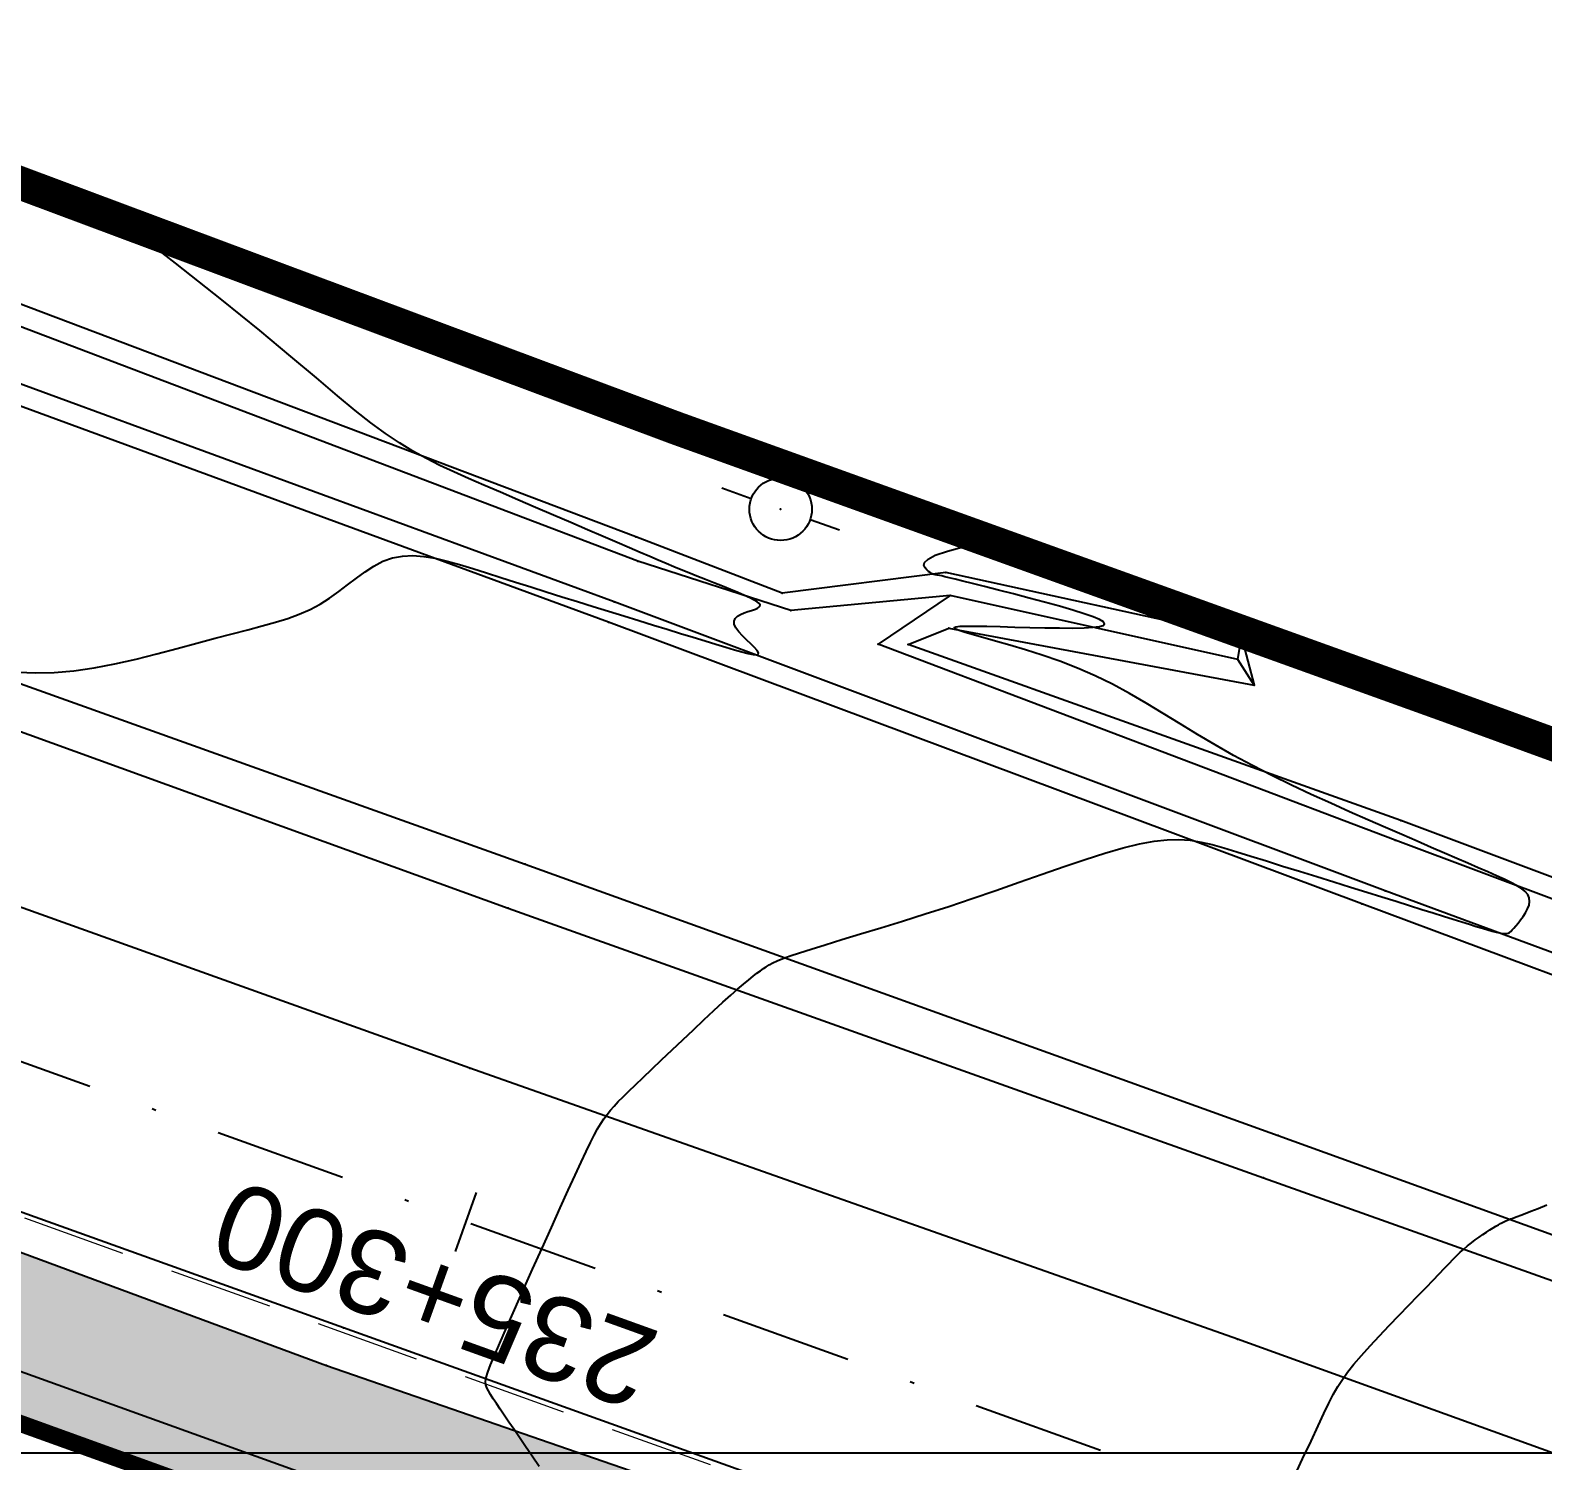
# Model space of a CAD drawing. Header units: metres. Extents: x 820373 to 834957, y 7564678 to 7566875.
# Drawn here: x 821562.45 to 821598.77, y 7564899.81 to 7564934.15 of the extents above; entities that cross this region are included whole.
import ezdxf
from ezdxf.enums import TextEntityAlignment as Align

# ---------------------------------------------------------------- set-up
doc = ezdxf.new("R2010")
doc.units = ezdxf.units.M
for name, pattern in [('XREF_GEO$0$DASHDOT', [25.4, 12.7, -6.35, 0, -6.35]), ('XREF_GEO$0$DASHED2', [0.375, 0.25, -0.125]), ('XREF_GEO$0$DGNStyle3', [83.551646, 59.679747, -23.871899]), ('XREF_GEO$0$DIVIDE', [1.25, 0.5, -0.25, 0, -0.25, 0, -0.25])]:
    doc.linetypes.add(name, pattern=pattern)
for name, color, linetype in [('P-MALHA-IMPAR', 1, 'Continuous'), ('XREF_GEO$0$F-HZ-ACOSTAMENTO', 73, 'Continuous'), ('XREF_GEO$0$F-HZ-BARREIRA', 107, 'Continuous'), ('XREF_GEO$0$F-HZ-BORDO', 165, 'Continuous'), ('XREF_GEO$0$F-HZ-EIXO', 42, 'XREF_GEO$0$DASHDOT'), ('XREF_GEO$0$F-HZ-ESTACA', 73, 'Continuous'), ('XREF_GEO$0$F-HZ-FAIXA-DOMINIO-EXIST', 252, 'XREF_GEO$0$DIVIDE'), ('XREF_PAV$0$P-TH01_FXAD_227.95_237.15_C_PAV.TIPO-V', 214, 'Continuous'), ('XREF_TOP$0$T-DI-CERCA_DE_ARAME', 23, 'XREF_TOP$0$CERCA_DE_ARAME'), ('XREF_TOP$0$T-EU-POSTE', 23, 'Continuous'), ('XREF_TOP$0$T-HD-VALETA_SARJETA', 132, 'Continuous'), ('XREF_TOP$0$T-HM-COTA', 252, 'Continuous'), ('XREF_TOP$0$T-HM-CURVA_INTERMEDIÁRIA', 252, 'Continuous'), ('XREF_TOP$0$T-SI-FAIXA', 23, 'Continuous'), ('XREF_TOP$0$T-SV-RUA_PAVIMENTADA', 23, 'Continuous')]:
    doc.layers.add(name, color=color, linetype=linetype)
doc.layers.add('XREF_GEO$0$F-HZ-FAIXA', color=11, linetype='XREF_GEO$0$DGNStyle3', lineweight=0)
doc.styles.add('XREF_GEO$0$ARIAL', font='arial.ttf')
doc.styles.add('XREF_TOP$0$ROMANS', font='arial.ttf', dxfattribs={"height": 1.5})
doc.styles.add('XREF_TOP$0$Standard', font='arial.ttf')
doc.linetypes.add('XREF_TOP$0$CERCA_DE_ARAME', pattern='A,0.15,-0.05,["X",XREF_TOP$0$Standard,S=0.05,R=0,X=-0.0175,Y=-0.025],-0.05', length=0.25)

# ---------------------------------------------------------------- blocks, each defined once
blk = doc.blocks.new('MALHA-IMPAR')
at = {"layer": 'P-MALHA-IMPAR'}
blk.add_line((821240.21, 7564900), (821935.457, 7564900), dxfattribs=at)
blk = doc.blocks.new('XREF_TOP$0$PONTO')
at = {"layer": 'XREF_TOP$0$T-HM-COTA'}
blk.add_point((0, 0), dxfattribs=at)
blk = doc.blocks.new('XREF_TOP$0$POSTE 01')
for points in [[(-1.5, 0), (-0.75, 0)], [(0.75, 0), (1.5, 0)]]:
    blk.add_lwpolyline(points)
blk.add_circle((0, 0), 0.75)
at = {"style": 'XREF_TOP$0$ROMANS'}
blk.add_attdef('PST', text='', height=1.5, dxfattribs=at).set_placement((2.25, 0), align=Align.MIDDLE_LEFT)
blk = doc.blocks.new('XREF_TOP')
at = {"layer": 'XREF_TOP$0$T-DI-CERCA_DE_ARAME', "ltscale": 20}
for p, q in [((821577.964, 7564924.595, 837.558), (821560.812, 7564931.002, 836.841)), ((821596.505, 7564917.923, 838.645), (821577.964, 7564924.595, 837.558)), ((821619.048, 7564909.703, 840.047), (821596.505, 7564917.923, 838.645))]:
    blk.add_line(p, q, dxfattribs=at)
at = {"layer": 'XREF_TOP$0$T-HD-VALETA_SARJETA'}
for points in [[(821580.506, 7564920.633, 837.457), (821576.994, 7564921.983, 837.282), (821559.901, 7564928.444, 836.496), (821540.817, 7564935.369, 835.441)], [(821580.717, 7564920.217, 837.045), (821577.045, 7564921.401, 836.792), (821559.71, 7564927.977, 836.047), (821540.891, 7564934.795, 834.997)], [(821617.681, 7564905.104, 838.993), (821594.991, 7564913.488, 837.852), (821576.474, 7564920.425, 836.772), (821559.011, 7564926.828, 836.02), (821542.58, 7564932.549, 835.658), (821541.154, 7564933.323, 835.132), (821540.627, 7564933.952, 835.003)], [(821617.421, 7564904.599, 839.458), (821594.425, 7564913.178, 838.286), (821576.335, 7564919.94, 837.212), (821558.744, 7564926.398, 836.51), (821542.58, 7564932.549, 835.658)], [(821591.54, 7564919.58, 838.184), (821584.434, 7564921.131, 838.059), (821580.506, 7564920.633, 837.457)], [(821591.449, 7564919.045, 838.182), (821584.546, 7564920.58, 837.77), (821580.717, 7564920.217, 837.045)], [(821584.546, 7564920.58, 837.77), (821582.813, 7564919.412, 837.36)], [(821617.955, 7564906.713, 839.488), (821595.363, 7564915.174, 838.277), (821583.534, 7564919.401, 837.495), (821584.509, 7564919.794, 838.033), (821591.845, 7564918.429, 838.409)], [(821617.911, 7564906.215, 838.973), (821595.229, 7564914.703, 837.821), (821582.813, 7564919.412, 837.36)]]:
    blk.add_polyline3d(points, dxfattribs=at)
blk.add_polyline3d([(821591.845, 7564918.429, 838.409), (821591.449, 7564919.045, 838.182), (821591.54, 7564919.58, 838.184)], close=True, dxfattribs=at)
at = {"layer": 'XREF_TOP$0$T-HM-CURVA_INTERMEDIÁRIA', "flags": 128}
for points in [[(821562.163, 7564918.737), (821562.579, 7564918.718), (821563.023, 7564918.728), (821563.494, 7564918.771), (821563.984, 7564918.844), (821564.485, 7564918.94), (821564.99, 7564919.053), (821565.49, 7564919.177), (821565.979, 7564919.306), (821566.448, 7564919.433), (821566.89, 7564919.552), (821567.298, 7564919.658), (821567.674, 7564919.755), (821568.021, 7564919.846), (821568.341, 7564919.936), (821568.637, 7564920.029), (821568.912, 7564920.129), (821569.169, 7564920.24), (821569.41, 7564920.368), (821569.639, 7564920.513), (821569.859, 7564920.672), (821570.072, 7564920.835), (821570.282, 7564920.997), (821570.491, 7564921.15), (821570.704, 7564921.286), (821570.921, 7564921.399), (821571.148, 7564921.48), (821571.386, 7564921.525), (821571.636, 7564921.535), (821571.898, 7564921.516), (821572.173, 7564921.471), (821572.461, 7564921.405), (821572.762, 7564921.321), (821573.078, 7564921.225), (821573.407, 7564921.121), (821573.75, 7564921.011), (821574.104, 7564920.899), (821574.468, 7564920.784), (821574.839, 7564920.667), (821575.214, 7564920.549), (821575.591, 7564920.431), (821575.967, 7564920.314), (821576.34, 7564920.199), (821576.707, 7564920.086), (821577.066, 7564919.976), (821577.414, 7564919.869), (821577.749, 7564919.767), (821578.069, 7564919.669), (821578.372, 7564919.577), (821578.655, 7564919.491), (821578.916, 7564919.411), (821579.152, 7564919.34), (821579.362, 7564919.277), (821579.542, 7564919.225), (821579.692, 7564919.187), (821579.809, 7564919.163), (821579.891, 7564919.157), (821579.935, 7564919.169), (821579.94, 7564919.201), (821579.906, 7564919.256), (821579.84, 7564919.328), (821579.753, 7564919.414), (821579.655, 7564919.509), (821579.556, 7564919.608), (821579.466, 7564919.708), (821579.396, 7564919.804), (821579.355, 7564919.89), (821579.351, 7564919.965), (821579.379, 7564920.027), (821579.433, 7564920.079), (821579.506, 7564920.123), (821579.591, 7564920.16), (821579.68, 7564920.191), (821579.767, 7564920.219), (821579.844, 7564920.244), (821579.907, 7564920.269), (821579.951, 7564920.294), (821579.975, 7564920.321), (821579.978, 7564920.35), (821579.957, 7564920.384), (821579.91, 7564920.423), (821579.836, 7564920.468), (821579.733, 7564920.52), (821579.601, 7564920.581), (821579.443, 7564920.649), (821579.264, 7564920.723), (821579.072, 7564920.801), (821578.87, 7564920.881), (821578.665, 7564920.962), (821578.462, 7564921.042), (821578.266, 7564921.12), (821578.081, 7564921.195), (821577.903, 7564921.268), (821577.722, 7564921.344), (821577.533, 7564921.425), (821577.328, 7564921.513), (821577.1, 7564921.611), (821576.841, 7564921.723), (821576.545, 7564921.851), (821576.206, 7564921.997), (821575.832, 7564922.158), (821575.431, 7564922.33), (821575.013, 7564922.509), (821574.586, 7564922.693), (821574.16, 7564922.876), (821573.743, 7564923.055), (821573.346, 7564923.226), (821572.974, 7564923.387), (821572.623, 7564923.543), (821572.288, 7564923.699), (821571.963, 7564923.863), (821571.64, 7564924.041), (821571.314, 7564924.239), (821570.979, 7564924.464), (821570.629, 7564924.722), (821570.253, 7564925.021), (821569.826, 7564925.375), (821569.321, 7564925.802), (821568.708, 7564926.317), (821567.96, 7564926.936), (821567.047, 7564927.675), (821565.942, 7564928.552), (821564.616, 7564929.581)], [(821574.673, 7564899.67), (821574.504, 7564899.92), (821574.347, 7564900.151), (821574.202, 7564900.363), (821574.068, 7564900.558), (821573.945, 7564900.737), (821573.834, 7564900.9), (821573.735, 7564901.048), (821573.647, 7564901.18), (821573.571, 7564901.296), (821573.507, 7564901.397), (821573.454, 7564901.483), (821573.414, 7564901.556), (821573.389, 7564901.626), (821573.382, 7564901.704), (821573.396, 7564901.802), (821573.435, 7564901.932), (821573.5, 7564902.106), (821573.596, 7564902.335), (821573.725, 7564902.631), (821573.888, 7564903.001), (821574.079, 7564903.431), (821574.291, 7564903.905), (821574.515, 7564904.405), (821574.743, 7564904.912), (821574.966, 7564905.408), (821575.178, 7564905.877), (821575.37, 7564906.301), (821575.536, 7564906.665), (821575.678, 7564906.972), (821575.799, 7564907.23), (821575.903, 7564907.445), (821575.994, 7564907.624), (821576.076, 7564907.774), (821576.151, 7564907.902), (821576.225, 7564908.016), (821576.301, 7564908.12), (821576.381, 7564908.221), (821576.471, 7564908.322), (821576.572, 7564908.43), (821576.689, 7564908.547), (821576.825, 7564908.679), (821576.983, 7564908.831), (821577.167, 7564909.006), (821577.379, 7564909.208), (821577.613, 7564909.431), (821577.862, 7564909.668), (821578.119, 7564909.912), (821578.377, 7564910.155), (821578.628, 7564910.391), (821578.866, 7564910.613), (821579.082, 7564910.812), (821579.273, 7564910.983), (821579.438, 7564911.129), (821579.58, 7564911.251), (821579.703, 7564911.353), (821579.81, 7564911.438), (821579.902, 7564911.509), (821579.984, 7564911.568), (821580.057, 7564911.62), (821580.126, 7564911.667), (821580.198, 7564911.712), (821580.283, 7564911.757), (821580.388, 7564911.805), (821580.524, 7564911.86), (821580.699, 7564911.924), (821580.922, 7564911.999), (821581.201, 7564912.088), (821581.543, 7564912.194), (821581.942, 7564912.316), (821582.39, 7564912.452), (821582.879, 7564912.602), (821583.4, 7564912.763), (821583.945, 7564912.935), (821584.506, 7564913.115), (821585.074, 7564913.304), (821585.642, 7564913.499), (821586.203, 7564913.694), (821586.751, 7564913.887), (821587.28, 7564914.07), (821587.785, 7564914.24), (821588.259, 7564914.391), (821588.696, 7564914.518), (821589.091, 7564914.616), (821589.441, 7564914.682), (821589.753, 7564914.716), (821590.037, 7564914.722), (821590.305, 7564914.702), (821590.567, 7564914.66), (821590.834, 7564914.598), (821591.116, 7564914.518), (821591.424, 7564914.425), (821591.765, 7564914.32), (821592.135, 7564914.205), (821592.527, 7564914.084), (821592.933, 7564913.959), (821593.346, 7564913.831), (821593.757, 7564913.703), (821594.16, 7564913.578), (821594.547, 7564913.457), (821594.912, 7564913.344), (821595.254, 7564913.237), (821595.572, 7564913.137), (821595.868, 7564913.044), (821596.141, 7564912.958), (821596.392, 7564912.88), (821596.621, 7564912.808), (821596.827, 7564912.743), (821597.013, 7564912.685), (821597.178, 7564912.634), (821597.323, 7564912.59), (821597.451, 7564912.552), (821597.561, 7564912.521), (821597.656, 7564912.497), (821597.736, 7564912.478), (821597.802, 7564912.466), (821597.856, 7564912.461), (821597.901, 7564912.462), (821597.939, 7564912.471), (821597.973, 7564912.488), (821598.006, 7564912.513), (821598.04, 7564912.548), (821598.079, 7564912.593), (821598.126, 7564912.649), (821598.181, 7564912.716), (821598.242, 7564912.792), (821598.304, 7564912.875), (821598.361, 7564912.963), (821598.409, 7564913.053), (821598.443, 7564913.144), (821598.458, 7564913.233), (821598.45, 7564913.318), (821598.414, 7564913.398), (821598.351, 7564913.473), (821598.261, 7564913.546), (821598.146, 7564913.618), (821598.007, 7564913.692), (821597.844, 7564913.77), (821597.659, 7564913.852), (821597.452, 7564913.942), (821597.225, 7564914.041), (821596.976, 7564914.149), (821596.706, 7564914.266), (821596.412, 7564914.394), (821596.095, 7564914.532), (821595.754, 7564914.681), (821595.387, 7564914.84), (821594.995, 7564915.011), (821594.576, 7564915.194), (821594.136, 7564915.387), (821593.68, 7564915.59), (821593.214, 7564915.804), (821592.742, 7564916.026), (821592.27, 7564916.256), (821591.804, 7564916.494), (821591.35, 7564916.739), (821590.91, 7564916.991), (821590.484, 7564917.245), (821590.068, 7564917.499), (821589.658, 7564917.749), (821589.252, 7564917.993), (821588.846, 7564918.226), (821588.437, 7564918.446), (821588.021, 7564918.649), (821587.597, 7564918.833), (821587.172, 7564918.998), (821586.754, 7564919.144), (821586.352, 7564919.274), (821585.975, 7564919.387), (821585.63, 7564919.485), (821585.326, 7564919.569), (821585.073, 7564919.639), (821584.876, 7564919.698), (821584.738, 7564919.745), (821584.659, 7564919.781), (821584.639, 7564919.809), (821584.678, 7564919.828), (821584.776, 7564919.839), (821584.933, 7564919.844), (821585.151, 7564919.844), (821585.425, 7564919.839), (821585.744, 7564919.831), (821586.093, 7564919.821), (821586.456, 7564919.812), (821586.819, 7564919.803), (821587.167, 7564919.798), (821587.485, 7564919.797), (821587.757, 7564919.802), (821587.972, 7564919.814), (821588.126, 7564919.833), (821588.22, 7564919.861), (821588.252, 7564919.898), (821588.223, 7564919.944), (821588.132, 7564919.999), (821587.979, 7564920.064), (821587.764, 7564920.14), (821587.488, 7564920.226), (821587.166, 7564920.319), (821586.811, 7564920.417), (821586.438, 7564920.517), (821586.064, 7564920.614), (821585.702, 7564920.706), (821585.369, 7564920.79), (821585.079, 7564920.863), (821584.844, 7564920.922), (821584.66, 7564920.968), (821584.519, 7564921.003), (821584.416, 7564921.028), (821584.343, 7564921.046), (821584.292, 7564921.057), (821584.256, 7564921.064), (821584.229, 7564921.069), (821584.204, 7564921.073), (821584.179, 7564921.077), (821584.153, 7564921.084), (821584.126, 7564921.093), (821584.096, 7564921.108), (821584.063, 7564921.129), (821584.025, 7564921.158), (821583.982, 7564921.196), (821583.938, 7564921.244), (821583.911, 7564921.304), (821583.927, 7564921.373), (821584.01, 7564921.454), (821584.185, 7564921.545), (821584.476, 7564921.646), (821584.907, 7564921.759), (821585.503, 7564921.882)], [(821592.777, 7564899.361), (821593.007, 7564899.849), (821593.21, 7564900.281), (821593.378, 7564900.643), (821593.517, 7564900.942), (821593.635, 7564901.19), (821593.743, 7564901.401), (821593.848, 7564901.586), (821593.96, 7564901.76), (821594.087, 7564901.934), (821594.238, 7564902.122), (821594.42, 7564902.332), (821594.628, 7564902.562), (821594.853, 7564902.804), (821595.088, 7564903.051), (821595.325, 7564903.298), (821595.557, 7564903.538), (821595.775, 7564903.763), (821595.972, 7564903.966), (821596.142, 7564904.144), (821596.288, 7564904.297), (821596.413, 7564904.429), (821596.522, 7564904.544), (821596.619, 7564904.644), (821596.707, 7564904.732), (821596.792, 7564904.813), (821596.878, 7564904.89), (821596.967, 7564904.964), (821597.059, 7564905.037), (821597.152, 7564905.107), (821597.245, 7564905.174), (821597.336, 7564905.238), (821597.423, 7564905.296), (821597.505, 7564905.349), (821597.58, 7564905.397), (821597.647, 7564905.438), (821597.707, 7564905.473), (821597.76, 7564905.502), (821597.807, 7564905.527), (821597.851, 7564905.549), (821597.89, 7564905.567), (821597.928, 7564905.583), (821597.964, 7564905.598), (821598.001, 7564905.611), (821598.042, 7564905.626), (821598.093, 7564905.645), (821598.158, 7564905.669), (821598.243, 7564905.701), (821598.352, 7564905.742), (821598.489, 7564905.796), (821598.661, 7564905.864), (821598.872, 7564905.947)]]:
    blk.add_lwpolyline(points, dxfattribs=at)
at = {"layer": 'XREF_TOP$0$T-SI-FAIXA'}
for points in [[(821591.439, 7564902.729, 838.851), (821573.003, 7564909.234, 837.821), (821555.139, 7564915.632, 836.829), (821553.897, 7564916.021, 836.98), (821535.131, 7564922.833, 836.004), (821516.359, 7564929.619, 834.953), (821496.555, 7564936.626, 833.758), (821478.29, 7564943.257, 832.554), (821460.036, 7564949.759, 831.336), (821441.957, 7564956.323, 830.125), (821423.96, 7564962.787, 828.906), (821402.472, 7564970.522, 827.454), (821384.763, 7564976.857, 826.261), (821365.031, 7564983.967, 825.026), (821347.04, 7564990.712, 823.813), (821328.217, 7564997.302, 822.699), (821307.506, 7565004.634, 821.393), (821289.32, 7565011.283, 820.226), (821270.908, 7565017.824, 819.062), (821252.787, 7565024.278, 817.945), (821232.483, 7565031.627, 816.641), (821214.211, 7565038.237, 815.935), (821196.568, 7565044.623, 815.147), (821178.895, 7565051.008, 814.95)], [(821588.019, 7564896.526, 838.829), (821569.973, 7564902.998, 837.81), (821552.072, 7564909.415, 836.856), (821533.519, 7564916.088, 836.128), (821514.437, 7564922.827, 834.984), (821493.554, 7564930.411, 833.636), (821476.544, 7564936.524, 832.57), (821457.645, 7564943.304, 831.308), (821439.852, 7564949.719, 830.132), (821421.792, 7564956.182, 828.846), (821399.626, 7564964.153, 827.379), (821382.18, 7564970.476, 826.183), (821363.572, 7564977.084, 825.051), (821344.531, 7564983.752, 823.836), (821326.167, 7564990.459, 822.72), (821304.706, 7564998.109, 821.315), (821286.99, 7565004.676, 820.186), (821267.732, 7565011.534, 819.001), (821249.958, 7565018.027, 817.898), (821229.973, 7565025.225, 816.617), (821211.943, 7565031.704, 815.938), (821193.611, 7565038.35, 815.12), (821176.559, 7565044.518, 814.944)], [(821519.291, 7564935.233, 834.612), (821522.797, 7564933.363, 834.85), (821526.339, 7564931.57, 835.093), (821529.919, 7564929.856, 835.34), (821533.536, 7564928.222, 835.593), (821537.187, 7564926.667, 835.85), (821555.867, 7564919.606, 836.898), (821573.928, 7564913.069, 837.696), (821592.064, 7564906.6, 838.707)], [(821592.064, 7564906.6, 838.707), (821614.376, 7564898.647, 840.079), (821632.434, 7564892.317, 841.038), (821650.304, 7564885.833, 841.966), (821668.466, 7564879.46, 842.882), (821686.532, 7564873.403, 843.944), (821708.827, 7564866.878, 845.111), (821727.509, 7564862.243, 846.03), (821734.637, 7564860.741, 846.307), (821735.054, 7564860.743, 846.298), (821746.164, 7564858.681, 846.565), (821764.881, 7564855.419, 847.006), (821782.138, 7564852.266, 846.963), (821808.516, 7564847.423, 846.632), (821821.497, 7564845.6, 845.898), (821826.225, 7564845.075, 845.716), (821830.981, 7564844.946, 845.546), (821835.732, 7564845.212, 845.389), (821840.444, 7564845.874, 845.244), (821845.088, 7564846.924, 845.111), (821851.38, 7564848.922, 844.956), (821857.618, 7564851.972, 844.802)], [(821856.493, 7564807.571, 852.003), (821838.402, 7564814.048, 851.384), (821820.231, 7564820.532, 850.729), (821801.937, 7564827.138, 849.975), (821779.23, 7564835.247, 848.971), (821761.34, 7564841.667, 848.129), (821743.437, 7564848.103, 847.216), (821725.766, 7564854.449, 846.316), (821707.183, 7564861.072, 845.281), (821685.192, 7564868.858, 844.1), (821667.559, 7564875.32, 843.072), (821648.948, 7564881.922, 842.057), (821630.928, 7564888.409, 841.158), (821613.331, 7564894.812, 840.185), (821591.439, 7564902.729, 838.851)]]:
    blk.add_polyline3d(points, dxfattribs=at)
at = {"layer": 'XREF_TOP$0$T-SV-RUA_PAVIMENTADA', "ltscale": 22}
for points in [[(821176.302, 7565043.804, 814.742), (821193.345, 7565037.622, 815.117), (821211.612, 7565030.985, 815.928), (821229.565, 7565024.458, 816.758), (821249.496, 7565017.326, 817.65), (821267.645, 7565010.838, 818.978), (821286.787, 7565003.9, 820.107), (821304.889, 7564997.423, 821.311), (821326.014, 7564989.913, 822.696), (821344.074, 7564983.486, 823.774), (821363.37, 7564976.497, 825.014), (821381.915, 7564969.772, 826.16), (821399.271, 7564963.439, 827.344), (821421.515, 7564955.504, 828.798), (821439.579, 7564948.954, 830.064), (821457.399, 7564942.494, 831.285), (821476.254, 7564935.716, 832.534), (821493.198, 7564929.568, 833.58), (821514.215, 7564922.227, 834.947), (821533.171, 7564915.36, 836.095), (821551.728, 7564908.684, 836.818), (821569.565, 7564902.095, 837.73), (821587.764, 7564895.811, 838.818)], [(821474.146, 7564977.9, 830.804), (821484.851, 7564965.257, 831.833), (821488.106, 7564961.885, 832.118), (821491.457, 7564958.605, 832.399), (821494.901, 7564955.423, 832.678), (821498.435, 7564952.342, 832.955), (821502.056, 7564949.362, 833.228), (821505.492, 7564946.563, 833.495), (821509.017, 7564943.877, 833.762), (821512.627, 7564941.306, 834.029), (821516.319, 7564938.855, 834.296), (821520.089, 7564936.524, 834.519), (821523.491, 7564934.562, 834.8), (821526.948, 7564932.699, 835.037), (821530.457, 7564930.936, 835.274), (821534.015, 7564929.275, 835.51), (821537.62, 7564927.717, 835.747), (821556.208, 7564920.607, 836.83), (821574.334, 7564914.127, 837.658), (821592.423, 7564907.611, 838.661)], [(821592.423, 7564907.611, 838.661), (821614.729, 7564899.548, 840.025), (821632.797, 7564893.108, 840.953), (821650.623, 7564886.651, 841.914), (821668.781, 7564880.259, 842.821), (821686.851, 7564874.469, 843.885), (821709.108, 7564867.786, 845.046), (821727.743, 7564862.828, 845.986), (821729.036, 7564862.539, 846.031)]]:
    blk.add_polyline3d(points, dxfattribs=at)
at = {"layer": 'XREF_TOP$0$T-EU-POSTE', "rotation": 160.3218198399105}
blk.add_blockref('XREF_TOP$0$POSTE 01', (821580.471, 7564922.649, 838.035), dxfattribs=at)
at = {"layer": 'XREF_TOP$0$T-HM-COTA', "rotation": 160.3219444444443}
for p in [(821577.964, 7564924.595, 837.558), (821580.471, 7564922.649, 838.035), (821576.994, 7564921.983, 837.282), (821577.045, 7564921.401, 836.792), (821584.434, 7564921.131, 838.059), (821580.506, 7564920.633, 837.457), (821584.546, 7564920.58, 837.77), (821576.474, 7564920.425, 836.772), (821580.717, 7564920.217, 837.045), (821576.335, 7564919.94, 837.212), (821584.509, 7564919.794, 838.033), (821591.54, 7564919.58, 838.184), (821582.813, 7564919.412, 837.36), (821583.534, 7564919.401, 837.495), (821591.449, 7564919.045, 838.182), (821591.845, 7564918.429, 838.409), (821596.505, 7564917.923, 838.645), (821595.363, 7564915.174, 838.277), (821595.229, 7564914.703, 837.821), (821574.334, 7564914.127, 837.658), (821594.991, 7564913.488, 837.852), (821573.928, 7564913.069, 837.696), (821594.425, 7564913.178, 838.286), (821573.003, 7564909.234, 837.821), (821592.423, 7564907.611, 838.661), (821592.064, 7564906.6, 838.707), (821569.973, 7564902.998, 837.81), (821591.439, 7564902.729, 838.851), (821569.565, 7564902.095, 837.73)]:
    blk.add_blockref('XREF_TOP$0$PONTO', p, dxfattribs=at)
blk = doc.blocks.new('XREF_GEO$0$AeccTickLine')
at = {"layer": 'XREF_GEO$0$F-HZ-ESTACA', "lineweight": -2}
blk.add_line((0, 1), (0, -1), dxfattribs=at)
blk = doc.blocks.new('XREF_GEO')
at = {"layer": 'XREF_GEO$0$F-HZ-ACOSTAMENTO'}
blk.add_line((821852.48, 7564796.421), (821451.795, 7564940.626), dxfattribs=at)
at = {"layer": 'XREF_GEO$0$F-HZ-BARREIRA', "linetype": 'Continuous', "ltscale": 5, "const_width": 0.38}
blk.add_lwpolyline([(821821.45, 7564807.387), (821451.731, 7564940.447)], dxfattribs=at)
at = {"layer": 'XREF_GEO$0$F-HZ-BORDO'}
blk.add_lwpolyline([(821852.819, 7564797.362), (821452.134, 7564941.567)], dxfattribs=at)
at = {"layer": 'XREF_GEO$0$F-HZ-EIXO', "linetype": 'XREF_GEO$0$DASHDOT', "lineweight": -3, "ltscale": 0.25, "flags": 128}
blk.add_lwpolyline([(821855.189, 7564803.949), (821177.727, 7565047.763)], dxfattribs=at)
at = {"layer": 'XREF_GEO$0$F-HZ-FAIXA', "linetype": 'XREF_GEO$0$DASHED2', "ltscale": 10, "flags": 128}
blk.add_lwpolyline([(821854.004, 7564800.655), (821453.319, 7564944.86, -0.00559), (821390.531, 7564968.253, 0.00559), (821327.597, 7564991.701), (821271.142, 7565012.018, 0.00559), (821207.699, 7565034.053, -0.002741), (821176.608, 7565044.653)], format="xyb", dxfattribs=at)
at = {"layer": 'XREF_GEO$0$F-HZ-FAIXA-DOMINIO-EXIST', "ltscale": 5, "const_width": 0.8, "flags": 128}
blk.add_lwpolyline([(821854.728, 7564873.406), (821853.523, 7564869.163), (821852.015, 7564867.517), (821849.996, 7564866.658), (821842.453, 7564865.627), (821820.689, 7564862.684), (821809.505, 7564861.151), (821792.159, 7564858.751), (821783.114, 7564860.313), (821766.281, 7564863.101), (821747.317, 7564866.118), (821732.397, 7564868.441), (821711.597, 7564876.062), (821691.179, 7564883.484), (821671.951, 7564890.47), (821654.219, 7564896.916), (821637.41, 7564903.03), (821619.048, 7564909.703), (821596.505, 7564917.923), (821577.964, 7564924.595), (821560.812, 7564931.002), (821547.668, 7564935.801), (821543.9, 7564940.271), (821542.407, 7564942.862), (821525.934, 7564961.884), (821491.611, 7565080.604), (821482.747, 7565111.263)], dxfattribs=at)
at = {"layer": 'XREF_GEO$0$F-HZ-ESTACA', "linetype": 'Continuous', "lineweight": -3, "xscale": 0.75, "yscale": 0.75, "zscale": 0.75, "rotation": 160.2064746284848}
blk.add_blockref('XREF_GEO$0$AeccTickLine', (821572.913, 7564905.538), dxfattribs=at)
at = {"layer": 'XREF_GEO$0$F-HZ-ESTACA', "linetype": 'Continuous', "lineweight": -3, "insert": (821571.814, 7564902.848), "char_height": 2, "attachment_point": 2, "rotation": 160.2065, "style": 'XREF_GEO$0$ARIAL'}
blk.add_mtext('{\\fArial|b0|i0|c0|p34;235+300}', dxfattribs=at)
blk = doc.blocks.new('XREF_PAV')
at = {"layer": 'XREF_PAV$0$P-TH01_FXAD_227.95_237.15_C_PAV.TIPO-V'}
h = blk.add_hatch(color=256, dxfattribs=at)
h.dxf.hatch_style = 1
edge = h.paths.add_edge_path()
edge.add_line((821289.891, 7565002.789), (821286.787, 7565003.9))
edge.add_line((821286.787, 7565003.9), (821267.645, 7565010.838))
edge.add_line((821267.645, 7565010.838), (821249.496, 7565017.326))
edge.add_line((821249.496, 7565017.326), (821229.565, 7565024.458))
edge.add_line((821229.565, 7565024.458), (821211.612, 7565030.985))
edge.add_line((821211.612, 7565030.985), (821193.345, 7565037.622))
edge.add_line((821193.345, 7565037.622), (821176.302, 7565043.804))
edge.add_line((821176.302, 7565043.804), (821175.084, 7565040.419))
edge.add_arc((822159.114, 7567875.5), 3001, 250.858597, 251.487674)
edge.add_arc((820254.062, 7562185.968), 2999, 70.206475, 71.487674, ccw=False)
edge.add_line((821269.618, 7565007.784), (821326.073, 7564987.466))
edge.add_arc((820310.517, 7562165.65), 2999, 68.925275, 70.206475, ccw=False)
edge.add_arc((822468.028, 7567764.324), 3001, 248.925275, 250.206475)
edge.add_line((821451.795, 7564940.626), (821821.613, 7564807.53))
edge.add_line((821821.613, 7564807.53), (821824.64, 7564810.16))
edge.add_line((821824.64, 7564810.16), (821825.024, 7564810.495))
edge.add_line((821825.024, 7564810.495), (821819.996, 7564812.319))
edge.add_line((821819.996, 7564812.319), (821799.485, 7564819.619))
edge.add_line((821799.485, 7564819.619), (821776.627, 7564827.875))
edge.add_line((821776.627, 7564827.875), (821758.949, 7564834.152))
edge.add_line((821758.949, 7564834.152), (821740.972, 7564840.626))
edge.add_line((821740.972, 7564840.626), (821722.004, 7564847.361))
edge.add_line((821722.004, 7564847.361), (821704.79, 7564853.621))
edge.add_line((821704.79, 7564853.621), (821682.127, 7564861.698))
edge.add_line((821682.127, 7564861.698), (821669.793, 7564866.038))
edge.add_line((821669.793, 7564866.038), (821664.073, 7564868.051))
edge.add_line((821664.073, 7564868.051), (821646.258, 7564874.63))
edge.add_line((821646.258, 7564874.63), (821627.853, 7564881.085))
edge.add_line((821627.853, 7564881.085), (821609.888, 7564887.7))
edge.add_line((821609.888, 7564887.7), (821587.764, 7564895.811))
edge.add_line((821587.764, 7564895.811), (821569.565, 7564902.095))
edge.add_line((821569.565, 7564902.095), (821551.728, 7564908.684))
edge.add_line((821551.728, 7564908.684), (821533.171, 7564915.36))
edge.add_line((821533.171, 7564915.36), (821514.215, 7564922.227))
edge.add_line((821514.215, 7564922.227), (821493.198, 7564929.568))
edge.add_line((821493.198, 7564929.568), (821476.254, 7564935.716))
edge.add_line((821476.254, 7564935.716), (821457.399, 7564942.494))
edge.add_line((821457.399, 7564942.494), (821439.579, 7564948.954))
edge.add_line((821439.579, 7564948.954), (821421.515, 7564955.504))
edge.add_line((821421.515, 7564955.504), (821399.271, 7564963.439))
edge.add_line((821399.271, 7564963.439), (821381.915, 7564969.772))
edge.add_line((821381.915, 7564969.772), (821363.37, 7564976.497))
edge.add_line((821363.37, 7564976.497), (821344.074, 7564983.486))
edge.add_line((821344.074, 7564983.486), (821326.014, 7564989.913))
edge.add_line((821326.014, 7564989.913), (821304.889, 7564997.423))
edge.add_line((821304.889, 7564997.423), (821302.356, 7564998.329))
edge.add_line((821302.356, 7564998.329), (821289.891, 7565002.789))

msp = doc.modelspace()

# ---------------------------------------------------------------- block references
at = {"ltscale": 100}
for name in ['XREF_PAV', 'XREF_GEO', 'XREF_TOP']:
    msp.add_blockref(name, (0, 0), dxfattribs=at)
at = {"layer": 'P-MALHA-IMPAR'}
msp.add_blockref('MALHA-IMPAR', (0, 0), dxfattribs=at)

doc.saveas('drawing.dxf')
